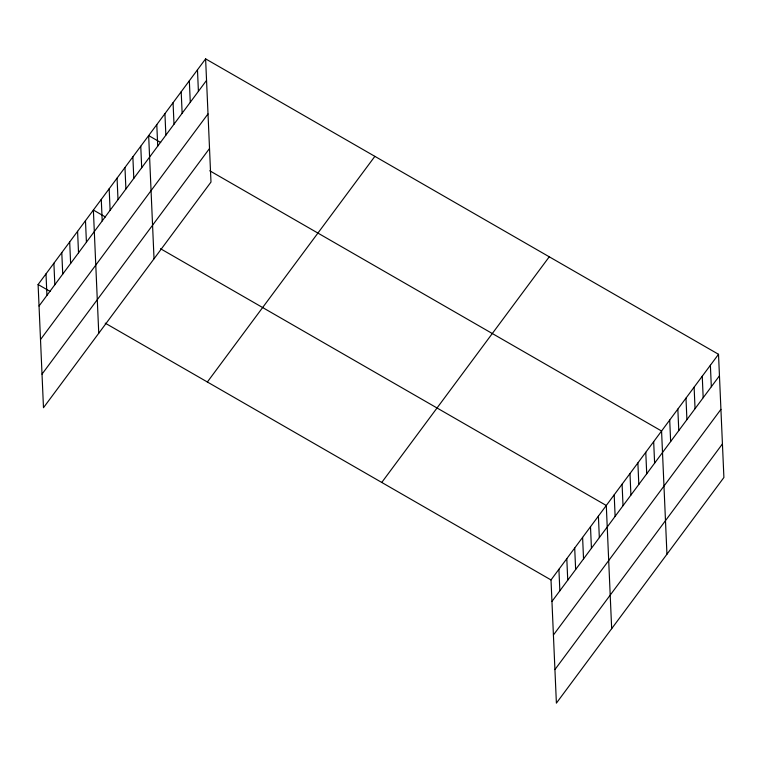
<?xml version="1.0" encoding="UTF-8"?>
<svg xmlns="http://www.w3.org/2000/svg" width="762" height="762" viewBox="0 0 762 762"><rect width="100%" height="100%" fill="white"/><g stroke="black" fill="none" stroke-linecap="round" stroke-linejoin="round"><path stroke-width="1.14" d="M205.607 58.864L210.988 182.061L43.482 407.708L38.1 284.512L205.607 58.864L718.518 354.292L723.9 477.488L556.393 703.136L551.012 579.939L718.518 354.292M39.043 306.01L206.55 80.362M40.5 339.566L208.007 113.919M42.015 374.142L209.521 148.504M207.359 382L374.866 156.353M381.752 482.451L549.259 256.804M551.955 601.447L719.461 375.799M553.422 635.003L720.928 409.356M554.927 669.579L722.433 443.932M160.677 142.504L148.657 135.579L154.029 258.775M209.75 170.774L661.568 431.016L666.95 554.212M105.394 216.97L93.374 210.045L98.755 333.242M160.477 248.698L606.295 505.482L611.667 628.679M38.1 284.512L50.121 291.427M105.204 323.155L551.012 579.939M710.384 365.255L711.327 386.753M702.25 376.218L703.183 397.716M694.115 387.172L695.049 408.68M685.981 398.135L686.914 419.633M677.837 409.099L678.78 430.597M669.703 420.053L670.646 441.56M653.672 441.655L654.615 463.153M645.776 452.295L646.719 473.793M637.88 462.925L638.813 484.432M629.983 473.564L630.917 495.071M622.087 484.203L623.021 505.701M614.191 494.843L615.125 516.341M598.399 516.112L599.332 537.62M590.502 526.752L591.436 548.259M582.606 537.391L583.54 558.889M574.7 548.03L575.643 569.528M566.804 558.67L567.747 580.168M558.908 569.3L559.851 590.807M197.472 69.818L198.406 91.326M189.338 80.782L190.271 102.279M181.194 91.745L182.137 113.243M173.06 102.699L174.003 124.206M164.925 113.662L165.868 135.16M156.791 124.625L157.724 146.123M140.76 146.218L141.694 167.726M132.864 156.858L133.798 178.356M124.968 167.497L125.901 188.995M117.072 178.127L118.005 199.634M109.166 188.766L110.109 210.274M101.27 199.406L102.213 220.913M85.477 220.685L86.42 242.183M77.581 231.315L78.524 252.822M69.685 241.954L70.628 263.462M61.789 252.593L62.732 274.101M53.892 263.233L54.835 284.731M45.996 273.872L46.939 295.37"/></g></svg>
